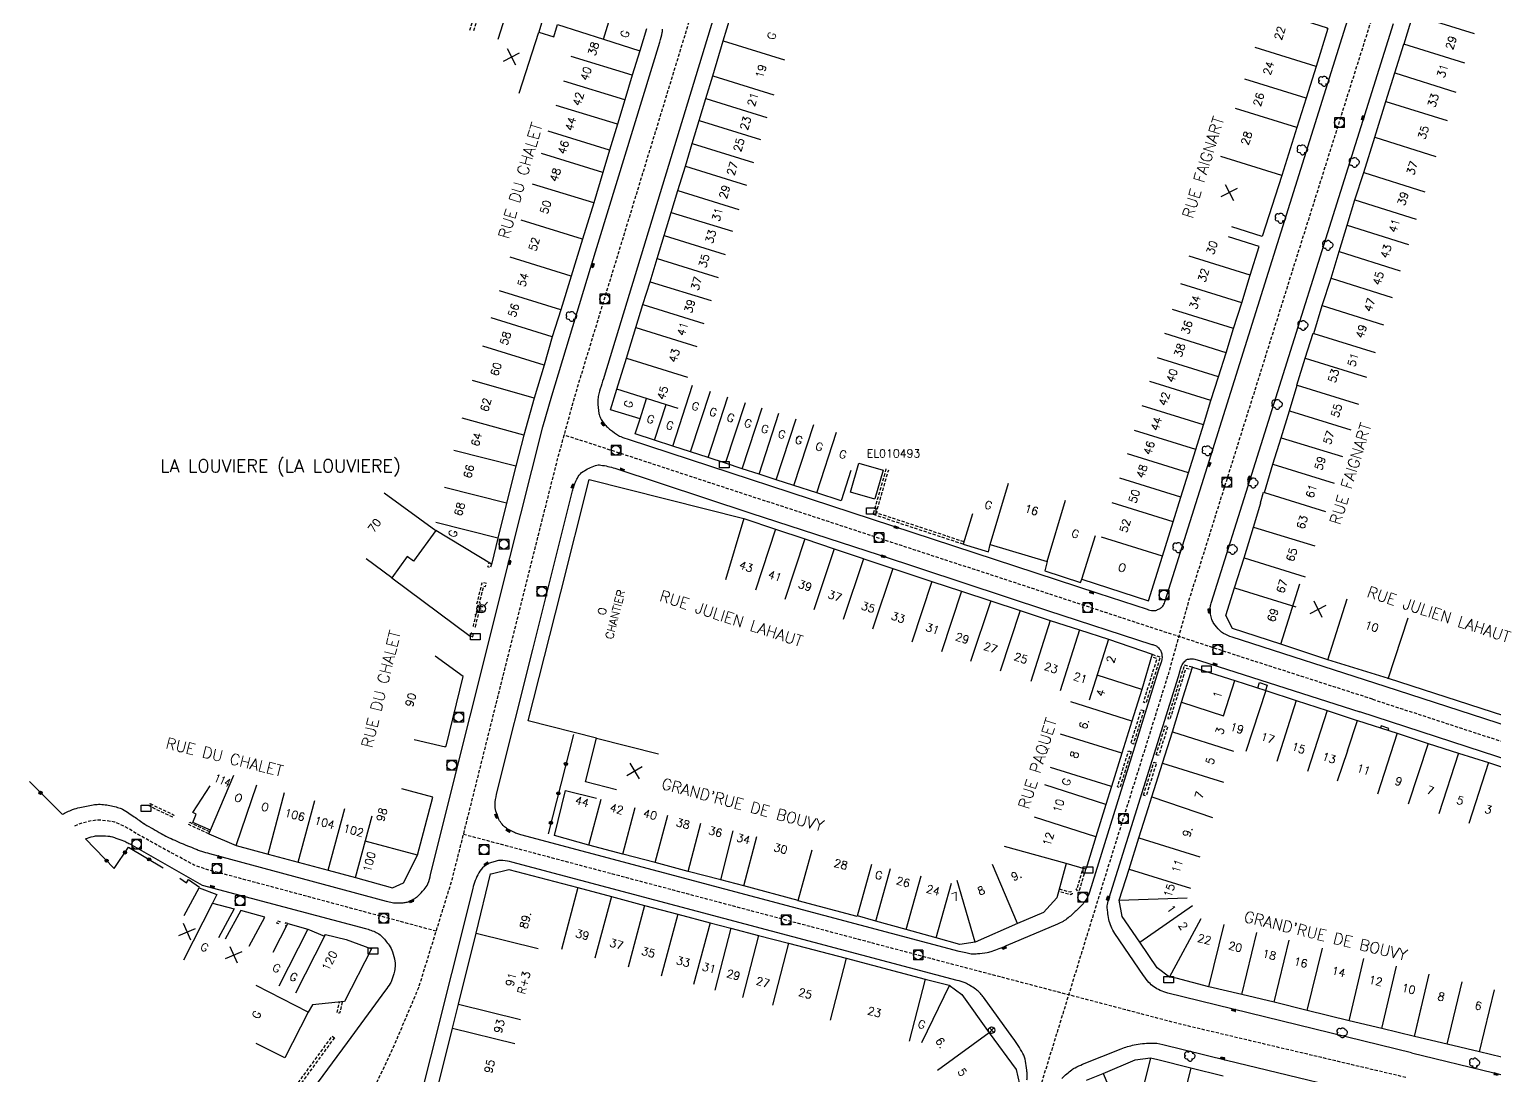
# Model space of a CAD drawing. Header units: millimetres. Extents: x 135999 to 137000, y 128000 to 129000.
# Drawn here: x 136370.3 to 136599.2, y 128642 to 128805.5 of the extents above; entities that cross this region are included whole.
import ezdxf
from ezdxf.enums import TextEntityAlignment as Align

# ---------------------------------------------------------------- set-up
doc = ezdxf.new("R2010")
doc.units = ezdxf.units.MM
doc.linetypes.add('DASHED', pattern=[0.75, 0.5, -0.25])
doc.layers.get('0').update_dxf_attribs({"linetype": 'CONTINUOUS'})
for name, color, linetype in [('W0001', 6, 'DASHED'), ('W0008', 7, 'CONTINUOUS'), ('W0100', 7, 'CONTINUOUS'), ('W0112', 1, 'DASHED'), ('W0300', 7, 'CONTINUOUS'), ('W0322', 7, 'CONTINUOUS'), ('W0330', 7, 'CONTINUOUS'), ('W0400', 7, 'CONTINUOUS'), ('W0420', 7, 'CONTINUOUS'), ('W0469', 7, 'CONTINUOUS'), ('W0471', 7, 'CONTINUOUS'), ('W0980', 7, 'CONTINUOUS'), ('W0984', 7, 'CONTINUOUS'), ('W0989', 7, 'CONTINUOUS'), ('W0991', 7, 'CONTINUOUS'), ('W1102', 7, 'CONTINUOUS'), ('W1471', 7, 'CONTINUOUS')]:
    doc.layers.add(name, color=color, linetype=linetype)
doc.styles.get("Standard").update_dxf_attribs({"font": 'romans.shx', "width": 0.85})

# ---------------------------------------------------------------- blocks, each defined once
blk = doc.blocks.new('T300')
for p, q in [((-0.8, 0.51), (-0.86, 0.34)), ((-0.86, 0.34), (-0.86, 0.17)), ((-0.86, 0.17), (-0.74, 0.06)), ((-0.69, 0.63), (-0.8, 0.51)), ((-0.8, -0.06), (-0.74, 0.06)), ((-0.74, 0.06), (-0.69, 0.11)), ((-0.57, 0.69), (-0.69, 0.63)), ((-0.46, 0.69), (-0.57, 0.69)), ((-0.29, 0.63), (-0.46, 0.69)), ((-0.29, 0.63), (-0.17, 0.74)), ((-0.23, 0.57), (-0.29, 0.63)), ((-0.17, 0.74), (-0.06, 0.8)), ((-0.06, 0.8), (0.06, 0.8)), ((0.06, 0.8), (0.23, 0.74)), ((0.23, 0.74), (0.34, 0.63)), ((0.34, 0.63), (0.4, 0.51)), ((0.46, 0.46), (0.34, 0.46)), ((0.4, 0.51), (0.4, 0.46)), ((0.57, 0.4), (0.46, 0.46)), ((0.57, 0.4), (0.69, 0.29)), ((0.69, 0.29), (0.74, 0.17)), ((0.74, 0.06), (0.69, -0.17)), ((0.74, 0.17), (0.74, 0.06)), ((-0.8, -0.17), (-0.8, -0.06)), ((-0.8, -0.23), (-0.8, -0.17)), ((-0.74, -0.34), (-0.8, -0.23)), ((-0.69, -0.4), (-0.74, -0.34)), ((-0.51, -0.46), (-0.69, -0.4)), ((-0.4, -0.46), (-0.51, -0.46)), ((-0.4, -0.46), (-0.34, -0.46)), ((-0.34, -0.46), (-0.34, -0.4)), ((-0.34, -0.51), (-0.34, -0.46)), ((-0.29, -0.63), (-0.34, -0.51)), ((-0.17, -0.74), (-0.29, -0.63)), ((-0.06, -0.8), (-0.17, -0.74)), ((0.06, -0.8), (-0.06, -0.8)), ((0.17, -0.74), (0.06, -0.8)), ((0.23, -0.69), (0.17, -0.74)), ((0.29, -0.46), (0.23, -0.46)), ((0.29, -0.63), (0.23, -0.69)), ((0.46, -0.4), (0.29, -0.46)), ((0.34, -0.51), (0.29, -0.63)), ((0.34, -0.51), (0.34, -0.46)), ((0.57, -0.34), (0.46, -0.4)), ((0.63, -0.29), (0.57, -0.34)), ((0.69, -0.17), (0.63, -0.29))]:
    blk.add_line(p, q)
blk = doc.blocks.new('T400')
for p, q in [((-0.15, 0.3), (0.15, 0.3)), ((-0.15, -0.25), (-0.15, 0.3)), ((-0.15, 0.15), (0.15, 0.15)), ((-0.15, 0), (0.15, 0)), ((0.15, 0.3), (0.15, -0.25)), ((-0.15, -0.15), (0.15, -0.15)), ((-0.15, -0.25), (-0.15, -0.3)), ((-0.15, -0.3), (0.15, -0.3)), ((0.15, -0.3), (0.15, -0.25))]:
    blk.add_line(p, q)
blk = doc.blocks.new('T420')
for p, q in [((0.75, 0.75), (-0.75, 0.75)), ((-0.75, 0.75), (-0.75, -0.75)), ((0.75, 0.75), (0.75, -0.75)), ((0.75, -0.75), (-0.75, -0.75))]:
    blk.add_line(p, q)
blk.add_ellipse((0, 0), major_axis=(-0.53, 0.53), ratio=1, start_param=3.926991, end_param=10.210176)
blk = doc.blocks.new('T471')
for p, q in [((-0.333334, 0.333334), (-0.333334, -0.333334)), ((-0.333334, 0.333334), (0.333334, 0.333334)), ((-0.333334, 0), (0, 0)), ((0.500001, 0.500001), (1.000002, 1.000002)), ((-0.500001, -0.500001), (-1.000002, -1.000002)), ((-0.333334, -0.333334), (0.333334, -0.333334))]:
    blk.add_line(p, q)
blk.add_ellipse((0, 0), major_axis=(0.471405, 0.471405), ratio=1, start_param=5.4977871438, end_param=11.780972451)
blk = doc.blocks.new('t991o')
at = {"color": 0, "linetype": 'Continuous'}
for p, q in [((-1, 1), (1, -1)), ((-1, -1), (1, 1))]:
    blk.add_line(p, q, dxfattribs=at)
blk = doc.blocks.new('t322o')
at = {"color": 0, "linetype": 'Continuous'}
for radius in [0.25, 0.15]:
    blk.add_circle((0, 0), radius, dxfattribs=at)
blk = doc.blocks.new('T1471')
at = {"color": 0, "linetype": 'Continuous', "flags": 128}
blk.add_lwpolyline([(-0.75, -0.5), (-0.75, 0.5), (0.75, 0.5), (0.75, -0.5), (-0.75, -0.5)], dxfattribs=at)
blk = doc.blocks.new('T469')
at = {"color": 0, "linetype": 'Continuous', "flags": 128}
for points in [[(-0.35, 0.35), (0.35, -0.35)], [(-0.35, -0.35), (0.35, 0.35)]]:
    blk.add_lwpolyline(points, dxfattribs=at)
at = {"color": 0, "linetype": 'Continuous'}
blk.add_circle((0, 0), 0.5, dxfattribs=at)

msp = doc.modelspace()

# ---------------------------------------------------------------- linework, layer by layer
at = {"layer": 'W0001', "flags": 128}
for points in [[(136587.07, 128570.03), (136514.86, 128569.45), (136506.04, 128569.58), (136499.95, 128573.96), (136463.21, 128598.82), (136430.18, 128621.34), (136426.6, 128624.21), (136423.5, 128626.85), (136422.3, 128629.45), (136421.71, 128632.85), (136422.11, 128635.67), (136427.07, 128646.11), (136431.15, 128655.74), (136436.36, 128672.6), (136438.14, 128679.65), (136448.7, 128721.9), (136452.84, 128738.33), (136455.76, 128748.93), (136471.27, 128799.73), (136476.84, 128818.02)], [(136580.09, 128807.51), (136567.09, 128766.2), (136551.35, 128716.05), (136548.24, 128704.85), (136537.43, 128670.18), (136527.95, 128639.37), (136517.89, 128606.48), (136509.45, 128578.9), (136503.88, 128563.68), (136493.23, 128528.8), (136492.5, 128525.32)], [(136580.11, 128700.78), (136559.01, 128707.57), (136542.98, 128712.83), (136505, 128725.29), (136453.87, 128742.06)], [(136580.11, 128700.78), (136613.76, 128689.79), (136621.02, 128688.73)], [(136433.87, 128664.54), (136411.18, 128670.66), (136397.91, 128674.21), (136396.06, 128674.88), (136392.01, 128677.05), (136387.19, 128679.72), (136385.17, 128680.94), (136383.62, 128681.6), (136382.49, 128681.78), (136381.1, 128681.91), (136379.78, 128681.73), (136378.39, 128681.37), (136377.28, 128680.9)], [(136585.3, 128641.68), (136550.11, 128650), (136512.75, 128659.82), (136438.14, 128679.65)]]:
    msp.add_lwpolyline(points, dxfattribs=at)
at = {"layer": 'W0008', "flags": 128}
for points in [[(136479.95, 128816.36), (136476.67, 128805.53), (136460.12, 128751.23, 0.024343), (136459.18, 128748.1, 0.061651), (136459.11, 128747.27, 0.033874), (136459.29, 128745.45, 0.076827), (136459.55, 128744.69, 0.036438), (136459.98, 128743.98, 0.039755), (136460.47, 128743.41, 0.035893), (136461.07, 128742.88, 0.018802), (136462.33, 128742, 0.048557), (136462.71, 128741.81, 0.014949), (136464, 128741.34), (136504.99, 128727.92), (136537.21, 128717.33), (136544.88, 128714.83, 0.048909), (136545.82, 128714.63, 0.108202), (136546.26, 128714.67, 0.047428), (136546.81, 128714.91, 0.055546), (136547.24, 128715.2, 0.094082), (136547.44, 128715.47, 0.041762), (136547.73, 128716.16), (136554.33, 128737.14), (136576.79, 128808.64)], [(136582.09, 128702.75), (136558.17, 128710.49, -0.045557), (136556.85, 128711.05, -0.080225), (136556.21, 128711.55, -0.033997), (136555.32, 128712.62, -0.06943), (136555, 128713.23, -0.051349), (136554.8, 128714.08, -0.045934), (136554.75, 128715.06, -0.04826), (136554.78, 128715.28, -0.016023), (136554.96, 128715.93), (136561.24, 128735.95), (136578.91, 128792.08), (136583.39, 128806.38)], [(136375.44, 128682.8, -0.025665), (136377.08, 128683.54, -0.03893), (136378.21, 128683.88, -0.01225), (136380.31, 128684.28, -0.031769), (136381.13, 128684.37, -0.049163), (136382.16, 128684.3, -0.025281), (136384.12, 128683.89, -0.052289), (136384.88, 128683.6, -0.036169), (136385.89, 128682.99), (136386.71, 128682.42, 0.001177), (136388.27, 128681.32, 0.019387), (136388.37, 128681.26, 0.004184), (136390.94, 128679.78, 0.011731), (136391.88, 128679.28, 0.01549), (136393.04, 128678.74, 0.005235), (136396.52, 128677.29, 0.019574), (136397.2, 128677.04, 0.010644), (136398.48, 128676.67), (136426.07, 128669.23, 0.015821), (136427.01, 128669.01, 0.040956), (136427.38, 128668.96, 0.017669), (136428.47, 128668.96, 0.036278), (136429, 128669.02, 0.055247), (136429.64, 128669.21, 0.036695), (136430.53, 128669.67, 0.050847), (136431.01, 128670.03, 0.021784), (136431.99, 128671.03, 0.084507), (136432.57, 128671.95, 0.060213), (136432.99, 128673.42), (136445.35, 128722.85), (136450.52, 128743.33), (136451.91, 128748.18), (136457.99, 128768.14), (136468.79, 128803.47, 0.025688), (136469.17, 128804.98, 0.076758), (136469.19, 128805.5, 0.039602)], [(136586.19, 128645.55), (136548.13, 128654.88, -0.045611), (136546.94, 128655.29, -0.050313), (136545.95, 128655.86, -0.05062), (136545.19, 128656.54, -0.036929), (136544.32, 128657.63), (136539.87, 128664.17, -0.048337), (136539.26, 128665.29, -0.054277), (136538.93, 128666.38, -0.014804), (136538.74, 128667.57, -0.023162), (136538.67, 128668.33, -0.062275), (136538.71, 128668.71, -0.022394), (136538.98, 128669.73), (136549.79, 128704.34), (136550.05, 128705.29, -0.032472), (136550.28, 128705.97, -0.057815), (136550.48, 128706.32, -0.03154), (136550.93, 128706.86, -0.100482), (136551.11, 128707, -0.079248), (136551.32, 128707.05, -0.025573), (136551.96, 128707.08, -0.051495), (136552.35, 128707.04, -0.026852), (136553.06, 128706.85), (136556.16, 128705.84), (136578.13, 128698.81)], [(136586.19, 128645.55), (136599.02, 128642.43), (136607.76, 128640.31, 0.071047), (136608.77, 128640.21, 0.04389), (136610.4, 128640.43, 0.102387), (136611.84, 128641.08, 0.133023), (136612.6, 128642.03, 0.035452), (136613.02, 128643.21, 0.048554), (136613.18, 128644.12), (136614.88, 128666.12), (136615.77, 128678.05), (136616.08, 128682.6, 0.038811), (136616.07, 128683.91, 0.04307), (136615.87, 128685.08, 0.102241), (136615.43, 128685.95, 0.092493), (136614.62, 128686.66, 0.02179), (136613.56, 128687.23, 0.03357), (136612.83, 128687.52), (136597.3, 128692.56), (136578.13, 128698.81)], [(136379.11, 128678.99, -0.036999), (136380.3, 128679.36, -0.059569), (136381.07, 128679.45, -0.015318), (136382.6, 128679.39, -0.044034), (136383.12, 128679.31, -0.020178), (136383.82, 128679.1, -0.011205), (136385.06, 128678.66, -0.02308), (136385.42, 128678.5, -0.013521), (136386.01, 128678.18), (136397.34, 128671.75), (136422.82, 128664.97, -0.045166), (136424.52, 128664.35, -0.086847), (136425.29, 128663.81, -0.04283), (136426.51, 128662.36, -0.068719), (136427.05, 128661.31, -0.047674), (136427.41, 128659.84, -0.06738), (136427.42, 128658.77, -0.038541), (136427.24, 128657.86, -0.027732), (136426.83, 128656.65, -0.04931), (136426.68, 128656.38, -0.011998), (136425.95, 128655.32), (136419.95, 128647.13), (136414.56, 128639.78, 0.040075)], [(136526.12, 128641.32, 0.054456), (136526.17, 128642.02, 0.020796), (136526.1, 128642.85, 0.012437), (136525.9, 128644.23, 0.079735), (136525.48, 128645.44, 0.034823), (136523.94, 128647.9), (136519.34, 128654.21, 0.019663), (136518.88, 128654.8, 0.041258), (136518.62, 128655.05, 0.016436), (136518.1, 128655.46, 0.010082), (136517.23, 128656.07, 0.055043), (136516.48, 128656.46, 0.036021), (136515.24, 128656.85), (136445.69, 128675.33, 0.036253), (136444.28, 128675.59, 0.075469), (136443.59, 128675.57, 0.023027), (136442.88, 128675.4, 0.022695), (136442.17, 128675.16, 0.092243), (136441.34, 128674.65, 0.069503), (136440.51, 128673.65, 0.059102), (136439.58, 128671.21), (136429.66, 128631.56, 0.018811)], [(136531.57, 128641.52, -0.012968), (136532.36, 128642.25, -0.014146), (136533.13, 128642.89, -0.047653), (136533.65, 128643.21, -0.022325), (136534.83, 128643.75), (136540.86, 128646.17, -0.044053), (136542.86, 128646.77, -0.045864), (136545.47, 128647.07, -0.075138), (136547.34, 128646.83), (136557.31, 128644.37), (136584.42, 128637.82)]]:
    msp.add_lwpolyline(points, format="xyb", dxfattribs=at)
msp.add_lwpolyline([(136515.56, 128661.39), (136478.95, 128671.11), (136447.08, 128679.6, -0.017135), (136446.44, 128679.79, -0.029987), (136446.08, 128679.94, -0.013241), (136445.26, 128680.36, -0.024361), (136444.83, 128680.62, -0.05902), (136444.32, 128681.07, -0.043284), (136443.76, 128681.8, -0.051076), (136443.58, 128682.17, -0.017801), (136443.2, 128683.3, -0.081372), (136443.07, 128684.33, -0.051965), (136443.3, 128685.93), (136448.95, 128708.54), (136455.16, 128733.33, -0.023533), (136455.35, 128734.06, -0.030368), (136455.56, 128734.61, -0.012476), (136455.78, 128735.06, -0.01053), (136456.06, 128735.58, -0.121432), (136456.8, 128736.35, -0.059532), (136458.74, 128737.29, -0.117948), (136459.59, 128737.37, -0.044761), (136461.76, 128736.86), (136483.01, 128729.86), (136503.03, 128723.32), (136529.34, 128714.65), (136545.62, 128709.35, -0.067616), (136546.19, 128709.17, -0.089325), (136546.57, 128708.91, -0.037387), (136546.97, 128708.44, -0.076409), (136547.11, 128708.18, -0.051095), (136547.19, 128707.86, -0.028525), (136547.23, 128707.28, -0.055557), (136547.19, 128706.91, -0.040789), (136547.05, 128706.44), (136546.69, 128705.36), (136535.89, 128670.64, -0.072239), (136535.28, 128669.36, -0.057131), (136534.13, 128668.01, -0.010501), (136532.91, 128666.91, -0.018432), (136532.18, 128666.33, -0.039182), (136531.78, 128666.08, -0.019201), (136530.89, 128665.66), (136522.86, 128662.23, -0.015175), (136520.65, 128661.36, -0.048292), (136519.93, 128661.18, -0.009838), (136518.39, 128660.98, -0.02218), (136517.71, 128660.94, -0.05007), (136517.44, 128660.96, -0.015141), (136516.57, 128661.14)], format="xyb", close=True, dxfattribs=at)
for points in [[(136562.19, 128702.55), (136562.47, 128703.4), (136563.64, 128703), (136563.37, 128702.16)], [(136613.2, 128692.69), (136582.09, 128702.75)], [(136582.53, 128695.92), (136582.63, 128696.23), (136581.45, 128696.62), (136581.35, 128696.3)]]:
    msp.add_lwpolyline(points, dxfattribs=at)
at = {"layer": 'W0100', "flags": 128}
for points in [[(136592.63, 128810.94), (136587.86, 128812.42), (136586.42, 128807.77), (136584.97, 128803.12)], [(136443.53, 128803.9), (136445.05, 128808.67)], [(136498.65, 128736.54), (136497.11, 128731.78), (136493.33, 128733.01), (136489.74, 128734.18), (136486.98, 128735.08), (136484.32, 128735.95), (136481.68, 128736.79), (136479.05, 128737.66), (136476.33, 128738.54), (136473.61, 128739.42), (136470.83, 128740.33), (136467.96, 128741.26), (136464.97, 128742.24), (136465.7, 128744.59), (136461.09, 128745.98), (136462.08, 128749.21), (136463.59, 128754.05), (136465.03, 128758.85), (136466.14, 128762.47), (136467.27, 128766.02), (136468.38, 128769.67), (136469.47, 128773.26), (136470.56, 128776.85), (136471.6, 128780.25), (136472.78, 128784.05), (136473.87, 128787.63), (136474.95, 128791.21), (136475.98, 128794.62), (136477.07, 128798.19), (136478.71, 128803.67), (136480.41, 128809.26)], [(136450.49, 128806.94), (136449.88, 128805.03), (136452.23, 128804.28), (136452.83, 128806.19), (136459.98, 128803.91), (136461.06, 128807.29)], [(136568.26, 128807.21), (136573.02, 128805.7), (136572.99, 128805.6), (136573.14, 128805.56), (136571.3, 128799.66), (136569.72, 128794.69), (136568.26, 128790.09), (136565.93, 128782.61), (136562.89, 128773.07), (136558.12, 128774.59)], [(136466.7, 128805.53), (136465.66, 128802.11), (136464.5, 128798.28), (136463.34, 128794.43), (136462.17, 128790.61), (136460.93, 128786.59), (136459.88, 128783.1), (136458.48, 128778.33), (136456.72, 128772.69), (136454.96, 128766.88), (136453.31, 128761.61), (136452, 128757.39), (136450.71, 128752.97), (136449.15, 128747.8), (136447.56, 128742.04), (136446.33, 128737.18), (136444.87, 128731.41), (136443.51, 128725.95), (136442.55, 128722.06), (136442.5, 128721.91), (136433.82, 128727.15), (136430.33, 128722.37), (136429.36, 128723.07), (136426.95, 128719.76), (136422.91, 128722.7)], [(136582.6, 128704.01), (136573.14, 128706.95), (136565.76, 128709.37), (136558.22, 128711.85), (136557.17, 128713.89), (136558.54, 128718.18), (136560.03, 128722.89), (136561.53, 128727.69), (136562.67, 128731.45), (136562.58, 128731.48), (136563.06, 128733.14), (136563.21, 128733.09), (136564.55, 128737.49), (136565.84, 128741.65), (136567.13, 128745.83), (136568.34, 128749.83), (136568.3, 128749.85), (136569.58, 128754.06), (136570.82, 128757.97), (136570.96, 128757.93), (136572.26, 128762.3), (136573.64, 128766.57), (136574.9, 128770.75), (136576.16, 128774.85), (136577.36, 128778.82), (136578.75, 128783.07), (136580.47, 128788.61), (136582.2, 128794.19), (136583.58, 128798.65), (136584.97, 128803.12)], [(136517.62, 128729.77), (136516.18, 128724.99), (136520.12, 128723.8), (136520.39, 128724.97), (136529.31, 128722.32), (136528.93, 128720.82), (136534.51, 128719.02), (136534.7, 128719.56), (136545.13, 128716.15), (136547.29, 128723.12), (136548.98, 128728.52), (136550.17, 128732.37), (136551.36, 128736.17), (136552.48, 128739.81), (136553.68, 128743.63), (136554.87, 128747.44), (136556.05, 128751.16), (136557.22, 128754.93), (136558.41, 128758.71), (136559.71, 128762.71), (136561.01, 128767.04), (136562.41, 128771.53), (136557.63, 128773.01)], [(136502.36, 128732.02), (136498.57, 128733.15), (136499.85, 128737.65), (136503.65, 128736.57), (136502.37, 128732.07)], [(136462.04, 128686.65), (136457.19, 128687.87), (136458.91, 128694.7), (136448.25, 128697.39), (136453.32, 128717.51), (136457.78, 128735.09), (136481.9, 128729.03), (136486.84, 128727.35), (136491.42, 128725.86), (136496.02, 128724.26), (136505.18, 128721.21), (136511.25, 128719.2), (136515.9, 128717.69), (136520.49, 128716.16), (136525.09, 128714.65), (136529.78, 128713.09), (136534.36, 128711.62), (136538.89, 128710.15), (136545.69, 128707.8), (136544.05, 128702.32), (136542.52, 128697.34), (136540.94, 128692.35), (136539.35, 128687.16), (136538.45, 128684.35), (136536.91, 128679.3), (136535.38, 128674.31), (136535.33, 128674.33), (136535.29, 128674.23), (136532.27, 128675.1), (136530.78, 128669.76), (136528.72, 128667.45), (136524.68, 128665.74), (136518.02, 128662.84), (136515.67, 128662.47), (136511.97, 128663.51), (136507.28, 128664.81), (136502.55, 128666.13), (136499.66, 128666.93), (136499.64, 128666.84), (136490.4, 128669.29), (136490.42, 128669.34), (136481.91, 128671.63), (136478.3, 128672.59), (136473.21, 128673.88), (136468.07, 128675.25), (136463.02, 128676.58), (136457.72, 128677.98), (136452.36, 128679.48), (136454.05, 128686.5), (136458.91, 128685.34)], [(136620.43, 128724.99), (136625.16, 128723.38), (136623.41, 128718.23), (136620.2, 128708.77), (136617.22, 128699.79), (136615.08, 128693.52), (136582.6, 128704.01)], [(136430.44, 128694.5), (136435.3, 128693.32), (136435.33, 128693.47), (136435.42, 128693.44), (136438.08, 128704.34), (136433.71, 128707.52)], [(136586.65, 128648.11), (136581.57, 128649.32), (136576.46, 128650.52), (136569.91, 128652.16), (136564.72, 128653.43), (136559.69, 128654.64), (136554.53, 128655.87), (136549.46, 128657.19), (136548.39, 128657.36), (136546.46, 128658.81), (136543.78, 128662.84), (136540.98, 128666.86), (136540.53, 128669.4), (136542.1, 128674.23), (136543.6, 128679.12), (136545.09, 128683.87), (136545.64, 128685.51), (136547.29, 128690.79), (136548.86, 128695.71), (136550.28, 128700.3), (136551.97, 128705.79), (136558.62, 128703.71), (136563.45, 128702.13), (136568.2, 128700.57), (136573.01, 128699.02), (136577.71, 128697.46)], [(136576.2, 128692.7), (136577.73, 128697.46), (136583.96, 128695.46), (136588.79, 128693.89), (136593.54, 128692.38), (136598.22, 128690.9), (136602.92, 128689.35), (136613.03, 128686.08), (136614.61, 128684.15), (136613.86, 128675.08), (136613.47, 128670.04), (136612.99, 128663.59), (136612.58, 128658.7), (136611.48, 128644.02), (136609.94, 128642.52), (136601.94, 128644.43), (136596.82, 128645.67), (136591.75, 128646.89), (136586.65, 128648.11), (136587.82, 128652.97)], [(136398.34, 128679.73), (136398.6, 128680.34), (136395.84, 128681.52), (136396.4, 128682.82), (136395.85, 128683.06), (136398.55, 128687.27)], [(136398.34, 128679.73), (136398.34, 128679.73), (136402.61, 128677.91), (136407.61, 128676.57), (136412.33, 128675.31), (136416.98, 128674.06), (136421.25, 128672.91), (136427.05, 128671.34), (136428.79, 128672.09), (136430.93, 128676.41), (136433.34, 128685.48), (136428.51, 128686.77)], [(136434.32, 128641), (136436.43, 128649.39), (136437.36, 128653.14), (136440.09, 128664.22), (136442.37, 128673.5), (136442.48, 128673.5), (136445.19, 128674.18), (136455.98, 128671.36), (136461.23, 128669.98), (136466.42, 128668.58), (136471.59, 128667.2), (136476.64, 128665.86), (136479.87, 128665), (136484.22, 128663.88), (136488.88, 128662.67), (136497.92, 128660.3), (136510.24, 128657.06), (136514, 128656.09), (136515.94, 128654.64), (136520.22, 128648.67), (136524.44, 128642.91), (136524.96, 128640.66)], [(136394.5, 128666.97), (136396.86, 128671.34), (136399.59, 128670.27), (136398.95, 128668.93), (136402.33, 128668.05), (136399.89, 128663.52)], [(136404.68, 128662.21), (136407.11, 128666.72), (136403.35, 128667.78), (136400.92, 128663.27)], [(136408.41, 128661.28), (136410.68, 128665.74), (136413.84, 128664.85), (136416.42, 128663.78), (136416.56, 128664.04), (136419.83, 128663.25), (136419.83, 128663.25), (136423.78, 128661.79), (136419.57, 128653.53), (136414.54, 128653.05), (136413.9, 128651.88), (136413.87, 128651.88), (136410.23, 128644.74), (136405.77, 128647.01)], [(136535.44, 128641.24), (136538.02, 128642.33), (136543.04, 128644.42), (136545.45, 128644.73), (136546.58, 128644.47), (136551.7, 128643.19), (136556.75, 128641.94)]]:
    msp.add_lwpolyline(points, dxfattribs=at)
at = {"layer": 'W0112', "flags": 128}
for points in [[(136439.13, 128805.3), (136441.97, 128814.23), (136442.52, 128814.06), (136439.68, 128805.13)], [(136516.18, 128724.99), (136502.13, 128729.64), (136504.16, 128736.76)], [(136516.3, 128725.37), (136502.62, 128729.9), (136504.54, 128736.65)], [(136442.5, 128721.91), (136442.32, 128721.34), (136441.94, 128721.46), (136442.15, 128722.12)], [(136545.69, 128707.8), (136546.95, 128707.37), (136544.72, 128700.18), (136544.34, 128700.3), (136546.45, 128707.12), (136545.58, 128707.42)], [(136551.97, 128705.79), (136550.71, 128706.11), (136548.12, 128697.79), (136548.5, 128697.67), (136550.98, 128705.63), (136551.85, 128705.41)], [(136398.34, 128679.73), (136395.22, 128681.2), (136395.39, 128681.56), (136398.5, 128680.1)], [(136535.29, 128674.23), (136534.29, 128670.91), (136534.21, 128670.92), (136534, 128670.82), (136533.82, 128671.17), (136533.98, 128671.25), (136534.91, 128674.34)], [(136531.17, 128671.14), (136532.87, 128670.67), (136533.02, 128670.75), (136533.21, 128670.4), (136533, 128670.29), (136532.98, 128670.22), (136531.06, 128670.75)], [(136410.68, 128665.74), (136410.35, 128665.82), (136410.25, 128665.44), (136410.49, 128665.37)], [(136419.19, 128653.49), (136418.79, 128651.71), (136418.4, 128651.8), (136418.77, 128653.45)]]:
    msp.add_lwpolyline(points, dxfattribs=at)
for points in [[(136440.01, 128712.09), (136440.12, 128712.6), (136440.77, 128715.23), (136440.89, 128715.71), (136440.64, 128715.79), (136441.3, 128718.45), (136441.59, 128718.38), (136441.71, 128718.87), (136441.32, 128718.96), (136441.29, 128718.87), (136441, 128718.94), (136440.16, 128715.53), (136440.41, 128715.45), (136440.38, 128715.33), (136439.73, 128712.69), (136439.62, 128712.18)], [(136439.59, 128710.55), (136439.7, 128711.03), (136439.31, 128711.12), (136439.2, 128710.64)], [(136544.37, 128699.01), (136542.75, 128693.78), (136542.37, 128693.9), (136543.98, 128699.12)], [(136546.31, 128692.1), (136547.74, 128696.63), (136548.12, 128696.51), (136546.7, 128691.98)], [(136542.39, 128692.6), (136540.65, 128686.97), (136540.27, 128687.08), (136542, 128692.72)], [(136544.34, 128685.8), (136545.97, 128690.94), (136546.35, 128690.82), (136544.73, 128685.68)], [(136392.73, 128682.33), (136389.02, 128684.11), (136389.19, 128684.47), (136392.91, 128682.69)], [(136409.11, 128666.15), (136409.44, 128666.05), (136409.32, 128665.67), (136408.99, 128665.77)], [(136417.97, 128647.9), (136411.67, 128639.27), (136411.35, 128639.51), (136417.64, 128648.14)]]:
    msp.add_lwpolyline(points, close=True, dxfattribs=at)
at = {"layer": 'W0322', "flags": 128}
for points in [[(136455.3, 128695.27), (136451.34, 128679.75)], [(136375.44, 128682.8), (136370.33, 128687.92)], [(136379.11, 128678.99), (136383.59, 128674.32), (136385.8, 128677.67), (136391.25, 128674.46)], [(136393.85, 128672.82), (136394.85, 128672.08), (136395.17, 128672.61), (136396.93, 128671.44)]]:
    msp.add_lwpolyline(points, dxfattribs=at)
at = {"layer": 'W0330', "flags": 128}
msp.add_lwpolyline([(136426.95, 128719.76), (136439.2, 128710.64)], dxfattribs=at)
at = {"layer": 'W1102', "flags": 128}
for points in [[(136586.42, 128807.77), (136595.97, 128804.81)], [(136446.85, 128795.5), (136449.88, 128805.03)], [(136459.98, 128803.91), (136465.66, 128802.11)], [(136478.71, 128803.67), (136488.26, 128800.71)], [(136571.3, 128799.66), (136561.75, 128802.63)], [(136594.51, 128800.14), (136584.97, 128803.12)], [(136464.5, 128798.28), (136454.95, 128801.2)], [(136463.34, 128794.43), (136453.78, 128797.36)], [(136477.07, 128798.19), (136486.62, 128795.22)], [(136569.72, 128794.69), (136560.17, 128797.67)], [(136583.58, 128798.65), (136593.11, 128795.63)], [(136462.17, 128790.61), (136452.62, 128793.57)], [(136475.98, 128794.62), (136485.53, 128791.66)], [(136568.26, 128790.09), (136558.71, 128793.07)], [(136582.2, 128794.19), (136591.74, 128791.18)], [(136474.95, 128791.21), (136484.5, 128788.24)], [(136460.93, 128786.59), (136451.37, 128789.54)], [(136580.47, 128788.61), (136590.01, 128785.6)], [(136459.88, 128783.1), (136450.33, 128786.06)], [(136473.87, 128787.63), (136483.42, 128784.66)], [(136565.93, 128782.61), (136556.39, 128785.59)], [(136472.78, 128784.05), (136482.33, 128781.09)], [(136458.48, 128778.33), (136448.93, 128781.28)], [(136578.75, 128783.07), (136588.29, 128780.06)], [(136471.6, 128780.25), (136481.15, 128777.29)], [(136577.36, 128778.82), (136586.9, 128775.8)], [(136470.56, 128776.85), (136480.12, 128773.89)], [(136456.72, 128772.69), (136447.16, 128775.64)], [(136576.16, 128774.85), (136585.7, 128771.83)], [(136469.47, 128773.26), (136479.02, 128770.29)], [(136454.96, 128766.88), (136445.4, 128769.83)], [(136468.38, 128769.67), (136477.93, 128766.7)], [(136561.01, 128767.04), (136551.46, 128770.01)], [(136574.9, 128770.75), (136584.43, 128767.73)], [(136467.27, 128766.02), (136476.82, 128763.06)], [(136559.71, 128762.71), (136550.16, 128765.68)], [(136573.64, 128766.57), (136583.17, 128763.56)], [(136453.31, 128761.61), (136443.76, 128764.57)], [(136466.14, 128762.47), (136475.69, 128759.51)], [(136558.41, 128758.71), (136548.86, 128761.68)], [(136572.26, 128762.3), (136581.79, 128759.29)], [(136452, 128757.39), (136442.44, 128760.35)], [(136465.03, 128758.85), (136474.58, 128755.89)], [(136450.71, 128752.97), (136441.15, 128755.93)], [(136557.22, 128754.93), (136547.67, 128757.9)], [(136570.96, 128757.93), (136580.51, 128754.97)], [(136463.59, 128754.05), (136473.14, 128751.08)], [(136556.05, 128751.16), (136546.5, 128754.13)], [(136569.58, 128754.06), (136579.14, 128751.1)], [(136449.15, 128747.8), (136439.54, 128750.57)], [(136471.68, 128746.23), (136462.08, 128749.21)], [(136470.83, 128740.33), (136473.91, 128749.83)], [(136473.61, 128739.42), (136476.69, 128748.93)], [(136554.87, 128747.44), (136545.33, 128750.42)], [(136568.34, 128749.83), (136577.89, 128746.87)], [(136465.7, 128744.59), (136466.69, 128747.78)], [(136467.96, 128741.26), (136469.76, 128746.83)], [(136476.33, 128738.54), (136479.41, 128748.05)], [(136479.05, 128737.66), (136482.17, 128747.16)], [(136447.56, 128742.04), (136437.92, 128744.69)], [(136481.68, 128736.79), (136484.8, 128746.29)], [(136484.32, 128735.95), (136487.4, 128745.46)], [(136486.98, 128735.08), (136490.09, 128744.58)], [(136553.68, 128743.63), (136544.13, 128746.61)], [(136567.13, 128745.83), (136576.69, 128742.87)], [(136489.74, 128734.18), (136492.83, 128743.69)], [(136493.33, 128733.01), (136496.41, 128742.52)], [(136552.48, 128739.81), (136542.93, 128742.78)], [(136565.84, 128741.65), (136575.39, 128738.69)], [(136446.33, 128737.18), (136436.63, 128739.63)], [(136551.36, 128736.17), (136541.81, 128739.14)], [(136564.55, 128737.49), (136574.1, 128734.53)], [(136550.17, 128732.37), (136540.62, 128735.34)], [(136425.73, 128733.04), (136433.82, 128727.15)], [(136444.87, 128731.41), (136435.17, 128733.86)], [(136520.39, 128724.97), (136523.23, 128734.56)], [(136563.21, 128733.09), (136572.76, 128730.13)], [(136529.31, 128722.32), (136532.16, 128731.91)], [(136548.98, 128728.52), (136539.43, 128731.49)], [(136443.51, 128725.95), (136433.81, 128728.4)], [(136481.9, 128729.03), (136479.06, 128719.43)], [(136486.84, 128727.35), (136483.75, 128717.84)], [(136534.7, 128719.56), (136536.82, 128726.38)], [(136547.29, 128723.12), (136537.75, 128726.09)], [(136561.53, 128727.69), (136571.08, 128724.73)], [(136491.42, 128725.86), (136488.33, 128716.35)], [(136496.02, 128724.26), (136492.87, 128714.77)], [(136500.6, 128722.74), (136497.45, 128713.25)], [(136560.04, 128722.89), (136569.59, 128719.92)], [(136505.18, 128721.21), (136502.03, 128711.72)], [(136511.25, 128719.2), (136508.16, 128709.69)], [(136515.9, 128717.69), (136512.81, 128708.18)], [(136558.54, 128718.18), (136568.1, 128715.22)], [(136565.76, 128709.37), (136568.73, 128718.82)], [(136520.49, 128716.16), (136517.34, 128706.67)], [(136525.09, 128714.65), (136521.93, 128705.16)], [(136573.14, 128706.95), (136576.14, 128716.49)], [(136529.78, 128713.09), (136526.73, 128703.56)], [(136582.55, 128703.99), (136585.66, 128713.5)], [(136534.36, 128711.62), (136531.3, 128702.1)], [(136538.89, 128710.15), (136535.85, 128700.64)], [(136544.05, 128702.32), (136537.1, 128704.55)], [(136550.28, 128700.3), (136556.81, 128698.21), (136558.62, 128703.71)], [(136563.45, 128702.13), (136560.34, 128692.63)], [(136542.52, 128697.34), (136532.99, 128700.36)], [(136568.2, 128700.57), (136565.14, 128691.05)], [(136573.01, 128699.02), (136569.94, 128689.5)], [(136458.91, 128694.7), (136468.61, 128692.25)], [(136540.94, 128692.35), (136531.39, 128695.32)], [(136548.86, 128695.71), (136558.38, 128692.66)], [(136583.96, 128695.46), (136580.86, 128685.95)], [(136576.2, 128692.7), (136574.6, 128687.96)], [(136588.79, 128693.89), (136585.69, 128684.38)], [(136593.54, 128692.38), (136590.44, 128682.87)], [(136539.35, 128687.16), (136529.79, 128690.09)], [(136547.29, 128690.79), (136556.84, 128687.82)], [(136598.22, 128690.9), (136595.12, 128681.39)], [(136398.6, 128680.34), (136402.26, 128688.93)], [(136402.61, 128677.91), (136405.87, 128687.39)], [(136538.45, 128684.35), (136528.93, 128687.4)], [(136407.61, 128676.57), (136410.19, 128686.23)], [(136412.33, 128675.31), (136414.93, 128684.97)], [(136457.72, 128677.98), (136459.65, 128685.16)], [(136545.64, 128685.51), (136555.12, 128682.31)], [(136416.98, 128674.06), (136419.58, 128683.72)], [(136421.25, 128672.91), (136423.85, 128682.57)], [(136463.02, 128676.58), (136464.95, 128683.89)], [(136468.07, 128675.25), (136470.03, 128682.67)], [(136473.21, 128673.88), (136475.22, 128681.42)], [(136536.91, 128679.3), (136527.32, 128682.37)], [(136430.93, 128676.41), (136422.78, 128678.6)], [(136478.3, 128672.59), (136480.23, 128680.22)], [(136481.91, 128671.63), (136483.96, 128679.32)], [(136543.6, 128679.12), (136553.15, 128676.14)], [(136490.42, 128669.34), (136492.6, 128677.25)], [(136532.27, 128675.1), (136522.63, 128677.78)], [(136499.66, 128666.93), (136501.9, 128675.02)], [(136502.55, 128666.13), (136504.82, 128674.32)], [(136524.68, 128665.74), (136520.77, 128674.94)], [(136542.1, 128674.23), (136551.65, 128671.28)], [(136455.98, 128671.36), (136453.45, 128661.69)], [(136507.28, 128664.81), (136509.61, 128673.17)], [(136511.97, 128663.51), (136514.34, 128672.03)], [(136518.02, 128662.84), (136515.25, 128672.45)], [(136398.95, 128668.93), (136394.4, 128660.03)], [(136461.23, 128669.98), (136458.63, 128660.32)], [(136540.53, 128669.4), (136551.16, 128669.75)], [(136466.42, 128668.58), (136463.85, 128658.91)], [(136471.59, 128667.2), (136469.03, 128657.53)], [(136543.78, 128662.84), (136551.98, 128668.56)], [(136413.84, 128664.85), (136409.3, 128655.94)], [(136476.64, 128665.86), (136474.08, 128656.2)], [(136479.87, 128665), (136477.38, 128655.31)], [(136548.39, 128657.36), (136553.35, 128666.51)], [(136554.53, 128655.87), (136556.95, 128665.58)], [(136559.69, 128654.64), (136562.02, 128664.36)], [(136416.42, 128663.78), (136411.88, 128654.87)], [(136440.09, 128664.22), (136449.8, 128661.82)], [(136484.22, 128663.88), (136481.73, 128654.19)], [(136488.88, 128662.67), (136486.37, 128652.99)], [(136564.72, 128653.43), (136567.06, 128663.15)], [(136497.92, 128660.3), (136495.38, 128650.63)], [(136569.91, 128652.16), (136572.29, 128661.87)], [(136576.46, 128650.52), (136578.75, 128660.26)], [(136581.57, 128649.32), (136583.86, 128659.05)], [(136586.63, 128648.1), (136588.95, 128657.83)], [(136413.87, 128651.88), (136405.73, 128656.04)], [(136510.24, 128657.06), (136507.75, 128647.38)], [(136514.01, 128656.09), (136509.65, 128647.09)], [(136591.75, 128646.89), (136594.08, 128656.61)], [(136596.82, 128645.67), (136599.15, 128655.39)], [(136437.36, 128653.14), (136447.06, 128650.74)], [(136436.43, 128649.39), (136446.13, 128646.99)], [(136520.22, 128648.67), (136512.15, 128642.75)], [(136545.45, 128644.73), (136543.04, 128635.04)], [(136538.02, 128642.33), (136541.4, 128634.32)], [(136551.7, 128643.19), (136549.31, 128633.48)]]:
    msp.add_lwpolyline(points, dxfattribs=at)

# ---------------------------------------------------------------- block references
at = {"layer": 'W0300'}
for p in [(136572.54, 128797.33), (136569.18, 128786.61), (136577.29, 128784.65), (136565.76, 128775.92), (136573.16, 128771.69), (136455.03, 128760.58), (136569.27, 128759.18), (136565.23, 128746.83), (136554.36, 128739.59), (136561.47, 128734.56), (136549.77, 128724.46), (136558.24, 128724.17), (136575.41, 128648.66), (136551.61, 128644.99), (136596.08, 128643.93)]:
    msp.add_blockref('T300', p, dxfattribs=at)
at = {"layer": 'W0322'}
for p, rotation in [((136454.13, 128690.67), 255.6747054680142), ((136372.08, 128686.16), 134.9907347434759), ((136452.95, 128686.07), 255.6747054680142), ((136451.78, 128681.47), 255.6747054680142), ((136382.4, 128675.56), 313.7817899544823), ((136385.26, 128676.85), 56.63859237702503), ((136389.04, 128675.76), 329.5276990787452)]:
    msp.add_blockref('t322o', p, dxfattribs=dict(at, rotation=rotation))
at = {"layer": 'W0400'}
for p, rotation in [((136578.6, 128791.6), 162.5251198214546), ((136458.29, 128768.59), 343.009462856811), ((136459.92, 128743.82), 36.90042489004669), ((136554.59, 128737.48), 342.6096335284265), ((136462.91, 128736.64), 251.755140778069), ((136560.87, 128735.3), 162.6054039715359), ((136455.2, 128734.07), 162.430464468539), ((136505.7, 128727.65), 248.928184108807), ((136445.32, 128722.13), 165.962033463567), ((136503.69, 128723.09), 250.8163503646581), ((136536.26, 128717.48), 71.79925607954902), ((136554.61, 128714.59), 2.184831348167824), ((136555.52, 128706.21), 71.9837642483181), ((136443.29, 128682.54), 19.05642542573102), ((136445.12, 128680.28), 60.30166490838899), ((136400.05, 128676.09), 254.9106151562649), ((136441.68, 128675.06), 121.3445400621216), ((136398.89, 128671.49), 255.1042422750845), ((136430.05, 128669.24), 116.1077424539454), ((136538.8, 128669.67), 163.1787967342358), ((136522.58, 128661.95), 112.5763161234323), ((136558.44, 128652.21), 76.25045468295546), ((136556.71, 128644.67), 76.12689903981212), ((136599.37, 128642.21), 253.1870027109815)]:
    msp.add_blockref('T400', p, dxfattribs=dict(at, rotation=rotation))
at = {"layer": 'W0420'}
for p in [(136574.93, 128790.87), (136460.18, 128763.31), (136461.93, 128739.69), (136557.31, 128734.69), (136503.01, 128726.02), (136444.44, 128725), (136450.36, 128717.62), (136547.53, 128717.06), (136535.59, 128715.1), (136555.92, 128708.51), (136437.39, 128697.97), (136436.29, 128690.47), (136541.19, 128682.14), (136387.07, 128678.12), (136441.35, 128677.28), (136399.61, 128674.29), (136403.23, 128669.29), (136534.84, 128669.83), (136425.67, 128666.55), (136488.52, 128666.28), (136509.14, 128660.84)]:
    msp.add_blockref('T420', p, dxfattribs=at)
at = {"layer": 'W0469'}
msp.add_blockref('T469', (136520.61, 128649.08), dxfattribs=at)
at = {"layer": 'W0471'}
msp.add_blockref('T471', (136440.89, 128714.93), dxfattribs=at)
at = {"layer": 'W0991'}
for p, rotation in [((136445.65, 128801.13), 72.34642456717296), ((136557.74, 128779.96), 342.3065269867336), ((136571.61, 128714.82), 71.86062713590874), ((136464.84, 128689.57), 345.8449983122251), ((136394.97, 128664.42), 68.48866690968936), ((136402.26, 128660.82), 68.48866690968936)]:
    msp.add_blockref('t991o', p, dxfattribs=dict(at, rotation=rotation))
at = {"layer": 'W1471'}
for p in [(136478.87, 128737.42), (136501.8, 128730.21), (136439.97, 128710.56), (136554.17, 128705.52), (136388.57, 128683.72), (136535.66, 128674.1), (136424, 128661.45), (136548.26, 128656.98)]:
    msp.add_blockref('T1471', p, dxfattribs=at)

# ---------------------------------------------------------------- texts
at = {"layer": 'W0980'}
msp.add_text('LA LOUVIERE (LA LOUVIERE)', height=2, dxfattribs=at).set_placement((136409.53, 128737.1), align=Align.MIDDLE)
at = {"layer": 'W0984'}
msp.add_text('EL010493', height=1.25, dxfattribs=at).set_placement((136505.3, 128739.19), align=Align.MIDDLE)
for s, rotation, p in [('CHANTIER', 75.8057, (136461.82, 128714.02)), ('R+3', 75.8896, (136447.57, 128656.49))]:
    msp.add_text(s, height=1.25, rotation=rotation, dxfattribs=at).set_placement(p, align=Align.MIDDLE)
at = {"layer": 'W0989'}
for s, rotation, p in [('RUE DU CHALET', 73.5664, (136447, 128781.81)), ('RUE FAIGNART', 72.6054, (136553.64, 128783.89)), ('RUE FAIGNART', 72.6054, (136576.66, 128736.03)), ('RUE JULIEN LAHAUT', 341.8465, (136479.96, 128713.39)), ('RUE JULIEN LAHAUT', 341.9537, (136590.46, 128714.03)), ('RUE DU CHALET', 76.1321, (136425.25, 128702.38)), ('RUE PAQUET', 72.508, (136527.86, 128690.73)), ('RUE DU CHALET', 346.23, (136400.82, 128691.76)), ("GRAND'RUE DE BOUVY", 345.1159, (136481.76, 128684.31)), ("GRAND'RUE DE BOUVY", 346.4024, (136572.79, 128663.81))]:
    msp.add_text(s, height=1.75, rotation=rotation, dxfattribs=at).set_placement(p, align=Align.MIDDLE)
at = {"layer": 'W0991'}
for s, rotation, p in [('G', 73.0753, (136463.34, 128804.72)), ('G', 73.0196, (136486.26, 128804.43)), ('22', 72.3725, (136565.61, 128804.86)), ('29', 72.8166, (136592.37, 128803.36)), ('38', 72.9882, (136458.43, 128802.42)), ('40', 72.9882, (136457.26, 128798.53)), ('19', 73.4019, (136484.59, 128798.91)), ('24', 72.3725, (136563.87, 128799.38)), ('31', 72.7437, (136591.03, 128798.97)), ('42', 72.9882, (136456.06, 128794.57)), ('21', 73.4019, (136483.31, 128794.5)), ('26', 72.3554, (136562.32, 128794.5)), ('33', 72.7437, (136589.58, 128794.35)), ('44', 73.5229, (136454.88, 128790.68)), ('23', 73.4019, (136482.18, 128790.78)), ('35', 72.7437, (136588.04, 128789.34)), ('46', 73.5229, (136453.75, 128787.02)), ('25', 73.4019, (136481.15, 128787.41)), ('28', 72.7329, (136560.42, 128788.45)), ('48', 73.5229, (136452.48, 128782.72)), ('27', 73.4019, (136480.11, 128783.7)), ('37', 72.7437, (136586.28, 128783.78)), ('29', 73.4019, (136478.9, 128780.07)), ('39', 72.847, (136584.86, 128779)), ('50', 73.5229, (136450.96, 128777.69)), ('31', 73.4019, (136477.78, 128776.53)), ('41', 72.847, (136583.5, 128774.78)), ('52', 73.5229, (136449.17, 128771.89)), ('33', 73.4019, (136476.74, 128773.08)), ('30', 72.7039, (136555.02, 128771.35)), ('35', 73.4019, (136475.7, 128769.28)), ('43', 72.847, (136582.21, 128770.77)), ('32', 72.7039, (136553.69, 128767.04)), ('45', 72.847, (136581, 128766.56)), ('54', 72.6397, (136447.45, 128766.32)), ('37', 73.4019, (136474.5, 128765.74)), ('39', 73.4019, (136473.46, 128762.2)), ('34', 72.7039, (136552.36, 128762.81)), ('47', 72.847, (136579.64, 128762.41)), ('56', 72.6397, (136445.95, 128761.56)), ('58', 72.6397, (136444.68, 128757.18)), ('41', 73.4019, (136472.34, 128758.63)), ('36', 72.7039, (136551.1, 128758.9)), ('49', 72.847, (136578.35, 128758.26)), ('38', 72.7039, (136549.98, 128755.33)), ('43', 73.4019, (136471.04, 128754.48)), ('51', 72.847, (136577.06, 128753.83)), ('60', 73.243, (136443.21, 128752.35)), ('40', 72.7039, (136548.79, 128751.36)), ('53', 72.847, (136574.02, 128751.33)), ('45', 72.7397, (136469.24, 128748.65)), ('62', 74.6306, (136441.61, 128746.79)), ('G', 72.9849, (136463.88, 128746.89)), ('G', 342.0634, (136474.36, 128746.55)), ('42', 72.7039, (136547.6, 128747.72)), ('55', 72.847, (136574.49, 128745.89)), ('G', 341.9365, (136467.36, 128744.53)), ('G', 342.0634, (136477.13, 128745.64)), ('G', 342.0634, (136479.86, 128744.76)), ('G', 342.0634, (136482.57, 128743.88)), ('44', 72.7039, (136546.34, 128743.82)), ('64', 75.6833, (136440.17, 128741.37)), ('G', 341.9365, (136470.36, 128743.56)), ('G', 342.0634, (136485.2, 128743.01)), ('G', 342.0634, (136487.84, 128742.17)), ('57', 72.847, (136573.27, 128741.67)), ('G', 342.0634, (136490.5, 128741.29)), ('G', 341.9804, (136490.53, 128741.28)), ('G', 341.9503, (136493.7, 128740.25)), ('46', 72.7039, (136545.21, 128740.05)), ('G', 342.0725, (136497.38, 128739.05)), ('59', 72.847, (136571.91, 128737.67)), ('66', 75.6833, (136438.96, 128736.38)), ('48', 72.7039, (136544.09, 128736.41)), ('50', 72.7039, (136542.9, 128732.51)), ('61', 72.847, (136570.55, 128733.3)), ('68', 75.6833, (136437.52, 128730.49)), ('G', 343.4605, (136520.12, 128731.12)), ('16', 343.4605, (136526.84, 128730.36)), ('70', 53.9679, (136424.24, 128727.93)), ('52', 72.6487, (136541.45, 128727.9)), ('63', 72.847, (136569.12, 128728.44)), ('G', 76.1321, (136436.48, 128726.66)), ('G', 343.4605, (136533.69, 128726.65)), ('65', 72.847, (136567.48, 128723.37)), ('43', 341.2159, (136482.27, 128721.51)), ('O', 341.8504, (136541, 128721.34)), ('41', 341.6414, (136486.78, 128720.04)), ('39', 341.6414, (136491.49, 128718.53)), ('67', 72.5268, (136565.96, 128718.43)), ('37', 341.6414, (136496.14, 128716.91)), ('O', 75.8057, (136459.8, 128714.53)), ('35', 341.6414, (136501.34, 128715.15)), ('69', 72.2397, (136564.53, 128713.93)), ('33', 341.6414, (136506.02, 128713.56)), ('31', 341.7978, (136511.39, 128711.79)), ('10', 342.5572, (136579.98, 128712.14)), ('29', 341.7978, (136516.04, 128710.3)), ('27', 341.7978, (136520.45, 128708.83)), ('25', 341.7978, (136525.2, 128707.21)), ('23', 341.7978, (136529.91, 128705.69)), ('2', 73.3804, (136539.24, 128707.01)), ('21', 341.7978, (136534.47, 128704.12)), ('90', 74.7279, (136429.89, 128700.7)), ('4', 73.3804, (136537.65, 128701.78)), ('1', 72.9011, (136555.89, 128701.52)), ('6.', 72.4065, (136535.05, 128696.93)), ('3', 72.2833, (136556.26, 128695.83)), ('19', 341.8384, (136558.93, 128696.25)), ('17', 341.8384, (136563.72, 128694.71)), ('8', 72.4065, (136533.54, 128692.12)), ('15', 341.8384, (136568.55, 128693.15)), ('13', 341.8384, (136573.32, 128691.6)), ('5', 72.2833, (136554.75, 128691.15)), ('11', 342.1031, (136578.7, 128689.8)), ('G', 72.4065, (136532.28, 128687.86)), ('9', 342.1031, (136584.19, 128687.94)), ('7', 342.1031, (136589.14, 128686.53)), ('O', 336.9207, (136402.99, 128685.36)), ('44', 344.3909, (136456.66, 128684.77)), ('10', 72.4065, (136531.08, 128684.14)), ('7', 72.2833, (136553.04, 128685.8)), ('5', 342.1031, (136593.8, 128684.97)), ('O', 345.015, (136407.15, 128683.94)), ('106', 345.0093, (136411.78, 128682.71)), ('98', 75.0761, (136425.37, 128682.75)), ('42', 345.2138, (136462.06, 128683.63)), ('40', 345.434, (136467.3, 128682.76)), ('3', 342.1031, (136598.19, 128683.56)), ('104', 345.0093, (136416.45, 128681.48)), ('102', 345.0093, (136420.96, 128680.27)), ('38', 345.434, (136472.42, 128681.33)), ('36', 345.434, (136477.48, 128680.07)), ('9.', 72.2833, (136551.21, 128680.07)), ('34', 345.434, (136481.87, 128678.96)), ('30', 345.434, (136487.66, 128677.44)), ('12', 72.4065, (136529.48, 128678.94)), ('100', 75.0761, (136423.41, 128675.38)), ('28', 345.434, (136497.08, 128674.99)), ('G', 345.434, (136502.99, 128673.29)), ('9.', 23.5317, (136524.49, 128673.26)), ('11', 72.2833, (136549.61, 128674.71)), ('26', 345.434, (136506.8, 128672.24)), ('24', 345.434, (136511.48, 128670.95)), ('8', 23.5317, (136518.99, 128670.89)), ('15', 72.2833, (136548.37, 128670.9)), ('7', 23.5317, (136514.96, 128669.94)), ('89.', 75.8896, (136447.8, 128666.26)), ('1', 304.8872, (136548.7, 128668.02)), ('39', 345.2627, (136456.71, 128663.99)), ('2', 303.6547, (136550.52, 128665.34)), ('G', 331.6531, (136397.68, 128662.03)), ('37', 345.2627, (136462.03, 128662.53)), ('35', 345.2627, (136467.01, 128661.24)), ('22', 346.3114, (136553.86, 128663.28)), ('20', 346.3114, (136558.68, 128662.11)), ('120', 62.9737, (136417.22, 128659.93)), ('33', 345.2627, (136472.45, 128659.78)), ('18', 346.3114, (136563.99, 128660.86)), ('16', 346.3114, (136568.89, 128659.64)), ('G', 332.9737, (136408.93, 128658.77)), ('G', 332.9737, (136411.61, 128657.38)), ('91', 75.8896, (136445.55, 128657)), ('31', 345.2627, (136476.49, 128658.79)), ('29', 345.2627, (136480.29, 128657.73)), ('14', 346.3114, (136574.82, 128658.19)), ('12', 346.3114, (136580.59, 128656.78)), ('27', 345.2627, (136484.91, 128656.56)), ('25', 345.2627, (136491.52, 128654.81)), ('10', 346.3114, (136585.74, 128655.52)), ('8', 346.5012, (136590.83, 128654.31)), ('6', 346.5012, (136596.63, 128652.89)), ('G', 63.0091, (136405.81, 128651.49)), ('93', 75.8896, (136443.72, 128649.7)), ('23', 345.2627, (136502.31, 128651.91)), ('G', 345.5397, (136509.69, 128649.97)), ('6.', 305.6005, (136512.72, 128647.11)), ('95', 75.8896, (136442.2, 128643.44)), ('5', 306.2762, (136516.04, 128642.52))]:
    msp.add_text(s, height=1.25, rotation=rotation, dxfattribs=at).set_placement(p, align=Align.MIDDLE)
at = {"layer": 'W0991', "width": 0.8}
msp.add_text('114', height=1.25, rotation=336.9207, dxfattribs=at).set_placement((136400.5, 128688.09), align=Align.MIDDLE)

doc.saveas('drawing.dxf')
